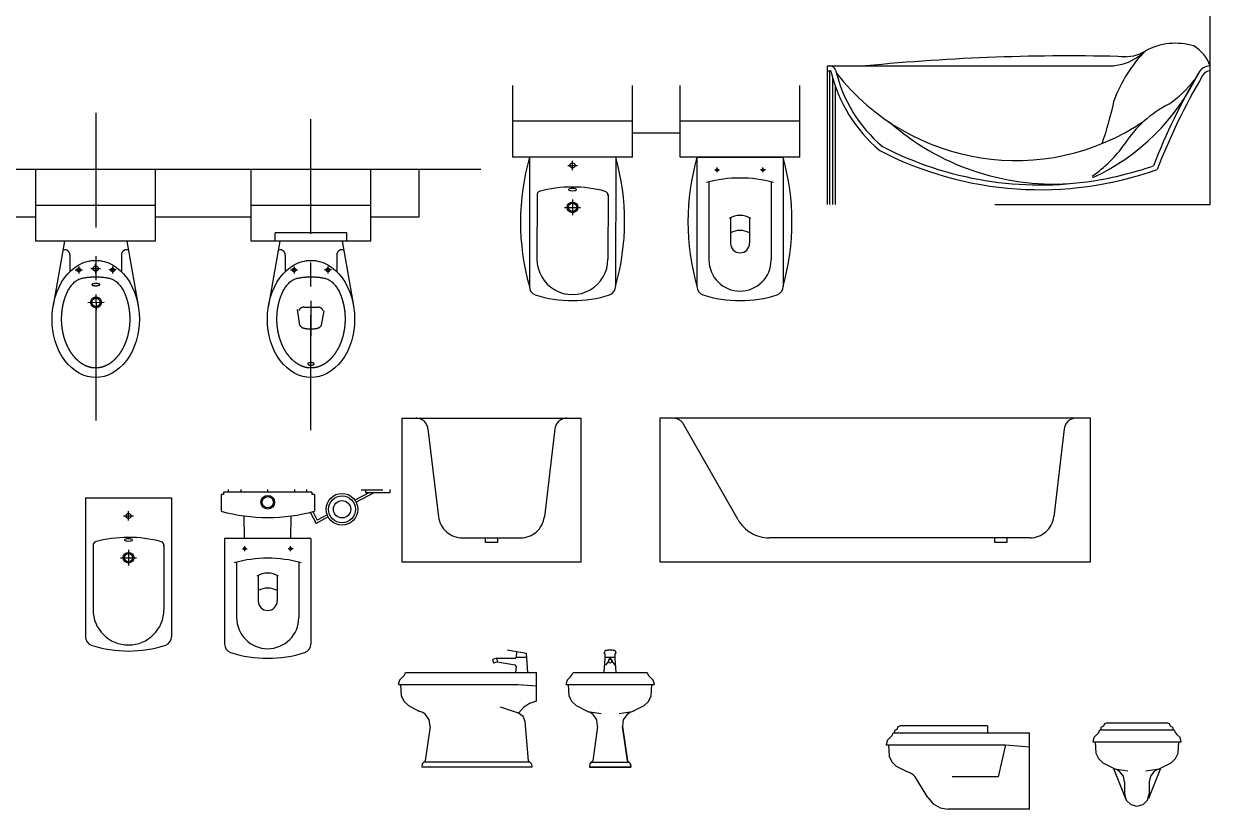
# Model space of a CAD drawing. Header units: millimetres. Extents: x -4763 to 645, y -25 to 217.
# Drawn here: x -50.295 to -45.334, y 5.333 to 8.617 of the extents above; entities that cross this region are included whole.
import ezdxf

# ---------------------------------------------------------------- set-up
doc = ezdxf.new("R2010")
doc.units = ezdxf.units.MM
doc.header["$LTSCALE"] = 0.5
doc.linetypes.add('ACAD_ISO10W100', pattern=[18.5, 12, -3, 0.5, -3])
doc.linetypes.add('DASHED', pattern=[15, 12, -3])
doc.layers.add('MEBEL', color=7, linetype='DASHED')

msp = doc.modelspace()

# ---------------------------------------------------------------- linework, layer by layer
at = {"layer": 'MEBEL', "color": 1, "linetype": 'Continuous', "ltscale": 0.7}
for p, q in [((-45.33435, 7.86094), (-45.33435, 8.76094)), ((-46.23435, 7.86094), (-45.33435, 7.86094))]:
    msp.add_line(p, q, dxfattribs=at)
at = {"layer": 'MEBEL', "color": 5, "linetype": 'Continuous', "ltscale": 0.7}
for p, q in [((-46.93435, 7.86094), (-46.93435, 8.44094)), ((-46.93435, 8.44094), (-46.92435, 8.44094)), ((-46.93435, 8.42094), (-46.92368, 8.42094)), ((-46.92435, 7.86094), (-46.92435, 8.42094))]:
    msp.add_line(p, q, dxfattribs=at)
at = {"layer": 'MEBEL', "color": 7, "linetype": 'Continuous', "ltscale": 0.7}
for p, q in [((-46.93435, 8.44094), (-45.75739, 8.44094)), ((-46.91235, 7.86094), (-46.91235, 8.39039)), ((-46.90035, 7.86094), (-46.90035, 8.35316)), ((-47.74982, 8.20967), (-48.24982, 8.20967)), ((-47.04982, 8.20967), (-47.54982, 8.20967)), ((-47.54982, 8.15967), (-47.74982, 8.15967)), ((-47.74982, 8.05967), (-48.24982, 8.05967)), ((-47.04982, 8.05967), (-47.54982, 8.05967)), ((-47.47982, 8.05967), (-47.11982, 8.05967))]:
    msp.add_line(p, q, dxfattribs=at)
at = {"layer": 'MEBEL', "color": 7, "linetype": 'Continuous', "ltscale": 0.2}
for p, q in [((-48.24982, 8.05967), (-48.24982, 8.35967)), ((-47.74982, 8.05967), (-47.74982, 8.35967)), ((-47.54982, 8.05967), (-47.54982, 8.35967)), ((-47.04982, 8.05967), (-47.04982, 8.35967))]:
    msp.add_line(p, q, dxfattribs=at)
at = {"layer": 'MEBEL', "color": 7, "linetype": 'ACAD_ISO10W100', "ltscale": 0.08}
for p, q in [((-49.9937, 8.24544), (-49.9937, 6.95914)), ((-49.09356, 6.91871), (-49.09356, 8.25541))]:
    msp.add_line(p, q, dxfattribs=at)
at = {"layer": 'MEBEL', "color": 7, "linetype": 'Continuous'}
for p, q in [((-48.17982, 8.05992), (-48.18058, 7.51948)), ((-47.9999, 8.00467), (-47.99984, 8.04467)), ((-47.81982, 8.05942), (-47.82058, 7.51898)), ((-47.47982, 8.05967), (-47.47982, 7.83564)), ((-47.11982, 8.05967), (-47.11982, 7.51923)), ((-48.02021, 8.0247), (-47.97953, 8.02464)), ((-47.40575, 8.00629), (-47.38575, 8.00629)), ((-47.39575, 7.99629), (-47.39575, 8.01629)), ((-47.1939, 8.00629), (-47.2139, 8.00629)), ((-47.2039, 7.99629), (-47.2039, 8.01629)), ((-47.42982, 7.95616), (-47.42982, 7.62967)), ((-47.16982, 7.95616), (-47.16982, 7.62967)), ((-48.14834, 7.90359), (-48.14872, 7.63349)), ((-47.85175, 7.90318), (-47.85213, 7.63308)), ((-48.03378, 7.84972), (-47.96646, 7.84962)), ((-48.00007, 7.88267), (-48.00016, 7.81667)), ((-47.47982, 7.83564), (-47.47982, 7.51923)), ((-47.33982, 7.80582), (-47.33982, 7.69952)), ((-47.25982, 7.80582), (-47.25982, 7.69952)), ((-49.45868, 6.64872), (-49.46952, 6.64872)), ((-49.46952, 6.64872), (-49.46952, 6.61222)), ((-49.46952, 6.64872), (-49.46952, 6.57945)), ((-49.09035, 6.65956), (-49.45868, 6.65956)), ((-49.45868, 6.65956), (-49.45868, 6.64872)), ((-49.43811, 6.65956), (-49.4381, 6.66953)), ((-49.38668, 6.67016), (-49.38668, 6.65956)), ((-49.27452, 6.65956), (-49.27452, 6.66956)), ((-49.16235, 6.67016), (-49.16235, 6.65956)), ((-49.11092, 6.65956), (-49.11093, 6.66953)), ((-49.09035, 6.65956), (-49.09035, 6.64872)), ((-49.07952, 6.64872), (-49.09035, 6.64872)), ((-49.07952, 6.64872), (-49.07952, 6.61222)), ((-49.07952, 6.64872), (-49.07952, 6.57945)), ((-48.84959, 6.65809), (-48.90985, 6.62599)), ((-48.82833, 6.65809), (-48.90465, 6.61742)), ((-48.88363, 6.66864), (-48.79363, 6.66842)), ((-48.86589, 6.67016), (-48.86589, 6.65809)), ((-48.86589, 6.65809), (-48.76302, 6.65809)), ((-48.76302, 6.65809), (-48.76302, 6.67016)), ((-50.03653, 6.63484), (-50.03653, 6.0544)), ((-50.03653, 6.63484), (-49.67653, 6.63484)), ((-49.67653, 6.63484), (-49.67653, 6.0544)), ((-49.87687, 6.55984), (-49.8362, 6.55984)), ((-49.85653, 6.53984), (-49.85653, 6.57984)), ((-49.37107, 6.46456), (-49.37249, 6.55942)), ((-49.17796, 6.46456), (-49.17654, 6.55942)), ((-49.09637, 6.57496), (-49.0716, 6.52847)), ((-49.08642, 6.57756), (-49.06748, 6.542)), ((-49.02582, 6.56419), (-49.06748, 6.542)), ((-49.04135, 6.55592), (-49.06748, 6.542)), ((-49.02162, 6.55511), (-49.03665, 6.54709)), ((-49.03665, 6.54709), (-49.0716, 6.52847)), ((-49.0716, 6.52847), (-49.0716, 6.52847)), ((-49.0716, 6.52847), (-49.0716, 6.52847)), ((-49.09452, 6.46456), (-49.45452, 6.46456)), ((-49.45452, 6.46456), (-49.45452, 6.34053)), ((-49.09452, 6.46456), (-49.09452, 6.02412)), ((-50.00483, 6.43856), (-50.00483, 6.16846)), ((-49.85653, 6.41784), (-49.85653, 6.35184)), ((-49.70824, 6.43856), (-49.70824, 6.16846)), ((-49.38044, 6.42261), (-49.36044, 6.42261)), ((-49.37044, 6.41261), (-49.37044, 6.43261)), ((-49.16859, 6.42261), (-49.18859, 6.42261)), ((-49.17859, 6.41261), (-49.17859, 6.43261)), ((-49.8902, 6.38484), (-49.82287, 6.38484)), ((-49.40452, 6.36657), (-49.40452, 6.13456)), ((-49.14452, 6.36657), (-49.14452, 6.13456)), ((-49.45452, 6.34053), (-49.45452, 6.02412)), ((-49.31452, 6.31071), (-49.31452, 6.20441)), ((-49.23452, 6.31071), (-49.23452, 6.20441))]:
    msp.add_line(p, q, dxfattribs=at)
at = {"layer": 'MEBEL', "linetype": 'Continuous', "ltscale": 0.7}
msp.add_line((-48.3834, 8.00806), (-50.6437, 8.00806), dxfattribs=at)
at = {"layer": 'MEBEL', "color": 251, "ltscale": 100}
for p, q in [((-50.2437, 7.70806), (-50.2437, 8.00806)), ((-49.7437, 7.70806), (-49.7437, 8.00806)), ((-49.34356, 7.70806), (-49.34356, 8.00806)), ((-48.84356, 7.70806), (-48.84356, 8.00806)), ((-48.6434, 8.00806), (-48.6434, 7.80806)), ((-49.7437, 7.85806), (-50.2437, 7.85806)), ((-48.84356, 7.85806), (-49.34356, 7.85806)), ((-50.2437, 7.80806), (-50.64895, 7.80806)), ((-49.34356, 7.80806), (-49.7437, 7.80806)), ((-48.6434, 7.80806), (-48.84356, 7.80806)), ((-48.94355, 7.74306), (-49.24356, 7.74306)), ((-49.24356, 7.70665), (-49.24356, 7.74306)), ((-48.94355, 7.70806), (-48.94355, 7.74306)), ((-49.7437, 7.70806), (-50.2437, 7.70806)), ((-50.12369, 7.70806), (-50.17124, 7.43977)), ((-49.86369, 7.70806), (-49.81615, 7.43977)), ((-48.84356, 7.70806), (-49.34356, 7.70806)), ((-49.22355, 7.70806), (-49.27109, 7.43977)), ((-48.96355, 7.70806), (-48.916, 7.43977)), ((-50.10119, 7.65025), (-50.10119, 7.58105)), ((-49.88619, 7.65025), (-49.88619, 7.58105)), ((-49.20105, 7.65025), (-49.20105, 7.58105)), ((-48.98605, 7.65025), (-48.98605, 7.58105)), ((-50.06451, 7.60295), (-50.06451, 7.57295)), ((-50.01403, 7.59346), (-49.97336, 7.59379)), ((-49.99353, 7.57363), (-49.99385, 7.61363)), ((-49.92288, 7.60295), (-49.92288, 7.57295)), ((-49.16436, 7.60295), (-49.16436, 7.57295)), ((-49.02273, 7.60295), (-49.02273, 7.57295)), ((-50.07951, 7.58795), (-50.04951, 7.58795)), ((-49.90788, 7.58795), (-49.93788, 7.58795)), ((-49.17936, 7.58795), (-49.14936, 7.58795)), ((-49.00773, 7.58795), (-49.03773, 7.58795)), ((-50.02595, 7.45209), (-49.95862, 7.45263)), ((-49.99255, 7.48536), (-49.99202, 7.41936)), ((-49.09355, 7.45939), (-49.09355, 7.31294)), ((-49.14059, 7.35723), (-49.14951, 7.42292)), ((-49.12318, 7.43239), (-49.06392, 7.43239)), ((-49.04969, 7.35723), (-49.03842, 7.41669))]:
    msp.add_line(p, q, dxfattribs=at)
at = {"layer": 'MEBEL', "linetype": 'Continuous'}
for p, q in [((-48.71419, 6.96813), (-47.96419, 6.96813)), ((-48.71419, 6.96813), (-48.71419, 6.36813)), ((-47.96419, 6.36813), (-47.96419, 6.96813)), ((-45.83456, 6.96813), (-47.63456, 6.96813)), ((-47.63456, 6.96813), (-47.63456, 6.36813)), ((-45.83456, 6.36813), (-45.83456, 6.96813)), ((-48.36419, 6.44813), (-48.36419, 6.46813)), ((-48.31419, 6.46813), (-48.31419, 6.44813)), ((-46.23456, 6.44813), (-46.23456, 6.46813)), ((-46.18456, 6.46813), (-46.18456, 6.44813)), ((-48.31419, 6.44813), (-48.36419, 6.44813)), ((-46.18456, 6.44813), (-46.23456, 6.44813)), ((-48.71419, 6.36813), (-47.96419, 6.36813)), ((-47.63456, 6.36813), (-45.83456, 6.36813)), ((-48.31708, 5.96471), (-48.33456, 5.95954)), ((-48.33456, 5.95954), (-48.3303, 5.94515)), ((-48.31708, 5.96471), (-48.3149, 5.94971)), ((-48.31708, 5.96471), (-48.23982, 5.96471)), ((-48.27351, 5.99943), (-48.19344, 5.98531)), ((-48.23982, 5.96471), (-48.23483, 5.96946)), ((-48.23483, 5.96946), (-48.23368, 5.99241)), ((-48.23483, 5.96946), (-48.19239, 5.96946)), ((-48.19344, 5.98531), (-48.18807, 5.90471)), ((-47.86809, 5.90482), (-47.86409, 5.96482)), ((-47.86699, 5.98906), (-47.86409, 5.99616)), ((-47.86699, 5.98512), (-47.86699, 5.98906)), ((-47.86691, 5.98436), (-47.86699, 5.98512)), ((-47.86603, 5.98362), (-47.86691, 5.98436)), ((-47.86439, 5.98292), (-47.86603, 5.98362)), ((-47.86419, 5.98286), (-47.86439, 5.98292)), ((-47.86409, 5.99616), (-47.86351, 5.9968)), ((-47.86409, 5.96482), (-47.86409, 5.98482)), ((-47.86409, 5.96957), (-47.82209, 5.96957)), ((-47.86351, 5.9968), (-47.86229, 5.9974)), ((-47.86229, 5.9974), (-47.86047, 5.99797)), ((-47.86047, 5.99797), (-47.85811, 5.99846)), ((-47.85811, 5.99846), (-47.85529, 5.99888)), ((-47.85529, 5.99888), (-47.85208, 5.99921)), ((-47.85208, 5.99921), (-47.8486, 5.99943)), ((-47.84309, 5.96482), (-47.85029, 5.95763)), ((-47.85029, 5.95763), (-47.85029, 5.95246)), ((-47.84818, 5.95754), (-47.85029, 5.95246)), ((-47.8486, 5.99943), (-47.84495, 5.99954)), ((-47.84309, 5.95965), (-47.84818, 5.95754)), ((-47.84495, 5.99954), (-47.84124, 5.99954)), ((-47.8359, 5.95763), (-47.84309, 5.96482)), ((-47.83801, 5.95754), (-47.84309, 5.95965)), ((-47.84124, 5.99954), (-47.83758, 5.99943)), ((-47.8359, 5.95246), (-47.83801, 5.95754)), ((-47.83758, 5.99943), (-47.8341, 5.99921)), ((-47.8359, 5.95763), (-47.8359, 5.95246)), ((-47.8341, 5.99921), (-47.8309, 5.99888)), ((-47.8309, 5.99888), (-47.82808, 5.99846)), ((-47.82808, 5.99846), (-47.82572, 5.99797)), ((-47.82572, 5.99797), (-47.8239, 5.9974)), ((-47.8239, 5.9974), (-47.82268, 5.9968)), ((-47.82268, 5.9968), (-47.82209, 5.99616)), ((-47.82209, 5.99616), (-47.81919, 5.98906)), ((-47.82209, 5.96482), (-47.82209, 5.98482)), ((-47.81809, 5.90482), (-47.82209, 5.96482)), ((-47.8218, 5.98292), (-47.82199, 5.98286)), ((-47.82016, 5.98362), (-47.8218, 5.98292)), ((-47.81928, 5.98436), (-47.82016, 5.98362)), ((-47.81919, 5.98512), (-47.81928, 5.98436)), ((-47.81919, 5.98512), (-47.81919, 5.98906)), ((-48.70317, 5.89426), (-48.69872, 5.90481)), ((-48.69872, 5.90471), (-48.1503, 5.90471)), ((-48.3303, 5.94515), (-48.3149, 5.94971)), ((-48.3149, 5.94971), (-48.2405, 5.93664)), ((-48.2363, 5.93128), (-48.2405, 5.93664)), ((-48.2363, 5.93128), (-48.23807, 5.90471)), ((-48.1503, 5.78488), (-48.1503, 5.90471)), ((-48.00248, 5.89427), (-47.99803, 5.90482)), ((-47.99809, 5.90465), (-47.99803, 5.90482)), ((-47.99809, 5.90482), (-47.68809, 5.90482)), ((-47.85029, 5.95246), (-47.86269, 5.93617)), ((-47.85029, 5.95246), (-47.84818, 5.94737)), ((-47.84818, 5.94737), (-47.84309, 5.94527)), ((-47.84309, 5.94527), (-47.83801, 5.94737)), ((-47.83801, 5.94737), (-47.8359, 5.95246)), ((-47.8359, 5.95246), (-47.8235, 5.93617)), ((-47.68809, 5.90482), (-47.68803, 5.90465)), ((-47.68809, 5.90482), (-47.68365, 5.89427)), ((-48.72392, 5.87282), (-48.72872, 5.85481)), ((-48.72834, 5.8547), (-48.22922, 5.8547)), ((-48.71079, 5.88606), (-48.72392, 5.87282)), ((-48.71876, 5.8547), (-48.71596, 5.80716)), ((-48.71079, 5.88606), (-48.70317, 5.89426)), ((-48.22922, 5.8547), (-48.1503, 5.84962)), ((-48.02323, 5.87283), (-48.02803, 5.85482)), ((-48.02803, 5.85482), (-47.65809, 5.85482)), ((-48.01011, 5.88606), (-48.02323, 5.87283)), ((-48.01807, 5.85471), (-48.01528, 5.80716)), ((-48.01011, 5.88606), (-48.00248, 5.89427)), ((-47.68365, 5.89427), (-47.67602, 5.88606)), ((-47.66289, 5.87283), (-47.67602, 5.88606)), ((-47.67085, 5.80716), (-47.66805, 5.85471)), ((-47.65809, 5.85482), (-47.66289, 5.87283)), ((-48.71596, 5.80716), (-48.70436, 5.78441)), ((-48.01528, 5.80716), (-48.00367, 5.78442)), ((-47.68246, 5.78442), (-47.67085, 5.80716)), ((-48.70436, 5.78441), (-48.68623, 5.76643)), ((-48.68623, 5.76643), (-48.64232, 5.74373)), ((-48.22572, 5.73474), (-48.30113, 5.75946)), ((-48.2058, 5.75854), (-48.22572, 5.73474)), ((-48.17995, 5.77573), (-48.2058, 5.75854)), ((-48.1503, 5.78488), (-48.17995, 5.77573)), ((-48.00367, 5.78442), (-47.98554, 5.76644)), ((-47.98554, 5.76644), (-47.93564, 5.74172)), ((-47.75049, 5.74172), (-47.70059, 5.76644)), ((-47.70059, 5.76644), (-47.68246, 5.78442)), ((-48.62664, 5.73717), (-48.64232, 5.74373)), ((-48.61466, 5.72975), (-48.62664, 5.73717)), ((-48.59891, 5.70689), (-48.61466, 5.72975)), ((-48.59597, 5.6793), (-48.59891, 5.70689)), ((-48.20684, 5.72158), (-48.22572, 5.73474)), ((-48.19833, 5.7002), (-48.20684, 5.72158)), ((-47.92595, 5.73717), (-47.94162, 5.74373)), ((-47.93564, 5.74172), (-47.8806, 5.73322)), ((-47.91396, 5.72975), (-47.92595, 5.73717)), ((-47.89821, 5.70689), (-47.91396, 5.72975)), ((-47.89527, 5.6793), (-47.89821, 5.70689)), ((-47.80553, 5.73322), (-47.75049, 5.74172)), ((-47.78791, 5.70689), (-47.79085, 5.6793)), ((-47.77217, 5.72975), (-47.78791, 5.70689)), ((-47.76018, 5.73717), (-47.77217, 5.72975)), ((-47.74451, 5.74373), (-47.76018, 5.73717)), ((-48.59597, 5.6793), (-48.61655, 5.53561)), ((-48.184, 5.53561), (-48.19833, 5.7002)), ((-47.89527, 5.6793), (-47.91586, 5.53561)), ((-47.89527, 5.6793), (-47.91586, 5.53561)), ((-47.79085, 5.6793), (-47.77027, 5.53561)), ((-47.77026, 5.53561), (-47.79085, 5.6793)), ((-46.64453, 5.66725), (-46.65482, 5.66204)), ((-46.65482, 5.66204), (-46.65482, 5.65219)), ((-46.64013, 5.67786), (-46.64453, 5.66725)), ((-46.64013, 5.67786), (-46.64453, 5.66725)), ((-46.62953, 5.68225), (-46.64013, 5.67786)), ((-46.62953, 5.68225), (-46.64013, 5.67786)), ((-46.26497, 5.68225), (-46.63067, 5.68225)), ((-46.26497, 5.68225), (-46.26497, 5.65225)), ((-45.8, 5.65462), (-45.79555, 5.66517)), ((-45.79561, 5.665), (-45.79555, 5.66517)), ((-45.79561, 5.665), (-45.48561, 5.66517)), ((-45.78059, 5.68006), (-45.79088, 5.67485)), ((-45.79088, 5.67485), (-45.79088, 5.665)), ((-45.7762, 5.69066), (-45.78059, 5.68006)), ((-45.7762, 5.69066), (-45.78059, 5.68006)), ((-45.76559, 5.69506), (-45.7762, 5.69066)), ((-45.76559, 5.69506), (-45.7762, 5.69066)), ((-45.76559, 5.69506), (-45.51558, 5.69506)), ((-45.76559, 5.69506), (-45.51558, 5.69506)), ((-45.50497, 5.69066), (-45.51558, 5.69506)), ((-45.50497, 5.69066), (-45.51558, 5.69506)), ((-45.50058, 5.68006), (-45.50497, 5.69066)), ((-45.50058, 5.68006), (-45.50497, 5.69066)), ((-45.49029, 5.67485), (-45.50058, 5.68006)), ((-45.49029, 5.67485), (-45.49029, 5.66517)), ((-45.48561, 5.66517), (-45.48555, 5.665)), ((-45.48561, 5.66517), (-45.48117, 5.65462)), ((-46.68469, 5.62037), (-46.68949, 5.60235)), ((-46.67156, 5.6336), (-46.68469, 5.62037)), ((-46.67156, 5.6336), (-46.66393, 5.64181)), ((-46.66393, 5.64181), (-46.65949, 5.65235)), ((-46.65949, 5.65225), (-46.08914, 5.65225)), ((-46.08914, 5.33321), (-46.08914, 5.65225)), ((-45.82075, 5.63318), (-45.82555, 5.61517)), ((-45.82555, 5.61517), (-45.45561, 5.61517)), ((-45.80763, 5.64641), (-45.82075, 5.63318)), ((-45.81559, 5.61506), (-45.8128, 5.56752)), ((-45.80763, 5.64641), (-45.8, 5.65462)), ((-45.48117, 5.65462), (-45.47354, 5.64641)), ((-45.46041, 5.63318), (-45.47354, 5.64641)), ((-45.46837, 5.56752), (-45.46557, 5.61506)), ((-45.45561, 5.61517), (-45.46041, 5.63318)), ((-46.68911, 5.60225), (-46.18997, 5.60225)), ((-46.67953, 5.60225), (-46.67673, 5.5547)), ((-46.18997, 5.60225), (-46.22125, 5.46903)), ((-46.18997, 5.60225), (-46.08914, 5.59408)), ((-45.8128, 5.56752), (-45.80119, 5.54478)), ((-45.47997, 5.54478), (-45.46837, 5.56752)), ((-48.62832, 5.52326), (-48.63026, 5.50969)), ((-48.1703, 5.50969), (-48.63026, 5.50969)), ((-48.62246, 5.52953), (-48.62832, 5.52326)), ((-48.62246, 5.52953), (-48.61656, 5.53561)), ((-48.1781, 5.52953), (-48.62246, 5.52953)), ((-48.184, 5.53561), (-48.1781, 5.52953)), ((-48.17224, 5.52326), (-48.1781, 5.52953)), ((-48.17224, 5.52326), (-48.1703, 5.50969)), ((-47.92763, 5.52326), (-47.92957, 5.50969)), ((-47.92763, 5.52326), (-47.92957, 5.50969)), ((-47.75656, 5.50969), (-47.92957, 5.50969)), ((-47.92957, 5.50969), (-47.75656, 5.50969)), ((-47.92957, 5.50969), (-47.75656, 5.50969)), ((-47.92176, 5.52953), (-47.92763, 5.52326)), ((-47.92176, 5.52953), (-47.92763, 5.52326)), ((-47.92176, 5.52953), (-47.91586, 5.53561)), ((-47.92176, 5.52953), (-47.91586, 5.53561)), ((-47.92176, 5.52953), (-47.76437, 5.52953)), ((-47.77026, 5.53561), (-47.76437, 5.52953)), ((-47.77026, 5.53561), (-47.76437, 5.52953)), ((-47.7585, 5.52326), (-47.76437, 5.52953)), ((-47.7585, 5.52326), (-47.76437, 5.52953)), ((-47.7585, 5.52326), (-47.75656, 5.50969)), ((-47.75656, 5.50969), (-47.7585, 5.52326)), ((-46.67673, 5.5547), (-46.66513, 5.53196)), ((-46.66513, 5.53196), (-46.64699, 5.51398)), ((-46.64699, 5.51398), (-46.60308, 5.49127)), ((-45.80119, 5.54478), (-45.78306, 5.5268)), ((-45.78306, 5.5268), (-45.73316, 5.50208)), ((-45.54801, 5.50208), (-45.49811, 5.5268)), ((-45.49811, 5.5268), (-45.47997, 5.54478)), ((-46.58741, 5.48472), (-46.60308, 5.49127)), ((-46.57542, 5.4773), (-46.58741, 5.48472)), ((-46.5677, 5.46903), (-46.57542, 5.4773)), ((-46.5154, 5.38179), (-46.5677, 5.46903)), ((-46.22125, 5.46903), (-46.41316, 5.46903)), ((-45.73914, 5.50409), (-45.68848, 5.37837)), ((-45.72347, 5.49754), (-45.73914, 5.50409)), ((-45.73316, 5.50208), (-45.67812, 5.49358)), ((-45.71148, 5.49012), (-45.72347, 5.49754)), ((-45.69726, 5.47097), (-45.71148, 5.49012)), ((-45.69222, 5.44767), (-45.69726, 5.47097)), ((-45.60305, 5.49358), (-45.54801, 5.50208)), ((-45.54202, 5.50409), (-45.59269, 5.37837)), ((-45.58391, 5.47097), (-45.58894, 5.44767)), ((-45.56969, 5.49012), (-45.58391, 5.47097)), ((-45.5577, 5.49754), (-45.56969, 5.49012)), ((-45.54202, 5.50409), (-45.5577, 5.49754)), ((-45.69222, 5.44767), (-45.69222, 5.39767)), ((-45.58894, 5.44767), (-45.58894, 5.39767)), ((-46.5154, 5.38179), (-46.49307, 5.35591)), ((-45.69222, 5.39767), (-45.6853, 5.37186)), ((-45.6853, 5.37186), (-45.6664, 5.35296)), ((-45.61476, 5.35296), (-45.59586, 5.37186)), ((-45.59586, 5.37186), (-45.58894, 5.39767)), ((-46.49307, 5.35591), (-46.46332, 5.33906)), ((-46.46332, 5.33906), (-46.42964, 5.33321)), ((-46.08914, 5.33321), (-46.42964, 5.33321)), ((-45.6664, 5.35296), (-45.64058, 5.34604)), ((-45.64058, 5.34604), (-45.61476, 5.35296))]:
    msp.add_line(p, q, dxfattribs=at)
at = {"layer": 'MEBEL', "linetype": 'DASHED'}
for p, q in [((-48.60455, 6.92409), (-48.56041, 6.55622)), ((-48.07384, 6.92409), (-48.11798, 6.55622)), ((-47.30811, 6.54384), (-47.53563, 6.9429)), ((-45.9442, 6.92409), (-45.98835, 6.55622)), ((-48.46112, 6.46813), (-48.21727, 6.46813)), ((-46.08764, 6.46813), (-47.1778, 6.46813))]:
    msp.add_line(p, q, dxfattribs=at)
at = {"layer": 'MEBEL', "color": 7, "linetype": 'Continuous'}
for centre, radius in [((-47.99987, 8.02467), 0.0108), ((-47.39575, 8.00629), 0.00511), ((-47.2039, 8.00629), 0.00511), ((-48.00012, 7.84967), 0.02228), ((-48.00012, 7.84967), 0.01728), ((-48.96374, 6.58741), 0.06628), ((-49.27452, 6.61675), 0.02864), ((-49.27452, 6.61675), 0.02364), ((-48.96374, 6.58741), 0.05628), ((-48.96374, 6.58741), 0.03628), ((-49.85653, 6.55984), 0.0108), ((-49.85653, 6.38484), 0.02228), ((-49.85653, 6.38484), 0.01728), ((-49.37044, 6.42261), 0.00511), ((-49.17859, 6.42261), 0.00511)]:
    msp.add_circle(centre, radius, dxfattribs=at)
at = {"layer": 'MEBEL', "color": 251, "ltscale": 100}
for centre, radius in [((-50.06451, 7.58795), 0.0075), ((-49.99369, 7.59363), 0.0108), ((-49.92288, 7.58795), 0.0075), ((-49.16436, 7.58795), 0.0075), ((-49.02273, 7.58795), 0.0075), ((-49.99228, 7.45236), 0.02228), ((-49.99228, 7.45236), 0.01728)]:
    msp.add_circle(centre, radius, dxfattribs=at)
at = {"layer": 'MEBEL', "color": 7, "linetype": 'Continuous', "ltscale": 0.7}
for centre, radius, start, end in [((-45.47976, 8.26897), 0.26659, 73.23369, 118.12181), ((-45.92592, -0.149), 8.63174, 88.406947, 95.640512), ((-45.75871, 8.65855), 0.21762, 269.65377, 314.7802), ((-45.19135, 8.09828), 0.57977, 135.5774, 159.83056), ((-45.69188, 8.64244), 0.16315, 264.86591, 302.00399), ((-45.48035, 8.39066), 0.15442, 19.0039, 59.88087), ((-46.14643, 8.99957), 0.95404, 218.09627, 304.12995), ((-46.20856, 8.80419), 0.91419, 294.79717, 334.5224), ((-45.76643, 8.66616), 0.46382, 303.94475, 322.05726), ((-47.23122, 8.61407), 1.52865, 340.99559, 348.0743), ((-45.2889, 7.85363), 0.48035, 117.06226, 147.20528), ((-45.98965, 8.98293), 1.03577, 228.5079, 273.56279), ((-46.10972, 8.40228), 0.50709, 303.7111, 325.32662), ((-47.22963, 7.78837), 0.98824, 164.0508, 195.78835), ((-48.77078, 7.79053), 0.98824, 344.0508, 15.78835), ((-46.52925, 7.78945), 0.98824, 164.13122, 195.86878), ((-48.09131, 7.78937), 1.00839, 344.45163, 15.54817)]:
    msp.add_arc(centre, radius, start, end, dxfattribs=at)
at = {"layer": 'MEBEL', "color": 5, "linetype": 'Continuous', "ltscale": 0.7}
for centre, radius, start, end in [((-46.92324, 8.41726), 0.02371, 15.05781, 92.67394), ((-45.33337, 8.38444), 0.0565, 90.99314, 152.03589), ((-46.92324, 8.41726), 0.00371, 17.62303, 96.76459), ((-46.31439, 8.56258), 0.62226, 193.39966, 229.7998), ((-46.31439, 8.56258), 0.60226, 193.36038, 229.58751), ((-43.04624, 7.03598), 2.7115, 149.53011, 158.64406), ((-43.04624, 7.03598), 2.6915, 149.51981, 158.83907), ((-45.33337, 8.38444), 0.0365, 90.99314, 152.64904), ((-46.04436, 9.38255), 1.45903, 242.59029, 289.54465), ((-46.04436, 9.38255), 1.43903, 242.67998, 278.91228), ((-46.04436, 9.38255), 1.43903, 278.91228, 289.18109)]:
    msp.add_arc(centre, radius, start, end, dxfattribs=at)
at = {"layer": 'MEBEL', "color": 7, "linetype": 'Continuous'}
for centre, radius, start, end in [((-47.29982, 7.43893), 0.53331, 74.78095, 105.21905), ((-48.13193, 7.90118), 0.01658, 107.66258, 188.20132), ((-48.00075, 7.40136), 0.53331, 75.04084, 105.13863), ((-47.86816, 7.90081), 0.01658, 351.63783, 72.17657), ((-47.29982, 7.73014), 0.0856, 58.28488, 121.71512), ((-47.29982, 7.66734), 0.0856, 62.14176, 117.85824), ((-47.29982, 7.69952), 0.04, 180, 0), ((-48.00042, 7.63329), 0.1483, 179.91958, 359.91958), ((-47.29982, 7.62967), 0.13, 180, 0), ((-48.14204, 7.51958), 0.03854, 180.14196, 248.65262), ((-47.85912, 7.51918), 0.03854, 291.18654, 359.6972), ((-47.44128, 7.51938), 0.03854, 180.22238, 248.73304), ((-47.15837, 7.51938), 0.03854, 291.26696, 359.77762), ((-47.99994, 7.97927), 0.5196, 252.51316, 287.326), ((-47.29982, 7.97927), 0.5196, 252.59358, 287.40642), ((-49.27452, 7.27899), 0.72621, 254.42403, 285.57597), ((-49.98842, 6.43617), 0.01658, 107.743, 188.28175), ((-49.85653, 5.93653), 0.53331, 75.12126, 105.21905), ((-49.72465, 6.43617), 0.01658, 351.71825, 72.257), ((-49.27452, 5.84935), 0.53331, 74.78095, 105.21905), ((-49.27452, 6.23503), 0.0856, 58.28488, 121.71512), ((-49.27452, 6.17223), 0.0856, 62.14176, 117.85824), ((-49.27452, 6.20441), 0.04, 180, 0), ((-49.85653, 6.16846), 0.1483, 180, 0), ((-49.27452, 6.13456), 0.13, 180, 0), ((-49.99799, 6.05455), 0.03854, 180.22238, 248.73304), ((-49.71508, 6.05455), 0.03854, 291.26696, 359.77762), ((-49.85653, 6.51444), 0.5196, 252.59358, 287.40642), ((-49.41597, 6.02427), 0.03854, 180.22238, 248.73304), ((-49.13306, 6.02427), 0.03854, 291.26696, 359.77762), ((-49.27452, 6.48416), 0.5196, 252.59358, 287.40642)]:
    msp.add_arc(centre, radius, start, end, dxfattribs=at)
at = {"layer": 'MEBEL', "color": 251, "ltscale": 100}
for centre, radius, start, end in [((-50.12369, 7.65025), 0.0225, 0, 106.58664), ((-49.86369, 7.65025), 0.0225, 73.41336, 180), ((-49.22355, 7.65025), 0.0225, 0, 106.58664), ((-48.96355, 7.65025), 0.0225, 73.41336, 180), ((-50.02535, 7.46439), 0.09186, 109.67161, 152.75828), ((-49.99546, 7.28979), 0.26808, 89.62254, 103.11066), ((-49.99193, 7.28979), 0.26808, 76.88934, 90.37746), ((-49.96204, 7.46439), 0.09186, 27.24172, 70.32839), ((-49.1252, 7.46439), 0.09186, 109.67161, 152.75828), ((-49.09532, 7.28979), 0.26808, 89.62254, 103.11066), ((-49.09178, 7.28979), 0.26808, 76.88934, 90.37746), ((-49.0619, 7.46439), 0.09186, 27.24172, 70.32839), ((-49.12321, 7.41004), 0.02236, 89.90823, 159.07543), ((-49.06389, 7.41004), 0.02236, 20.92457, 90.09177), ((-49.11944, 7.36801), 0.02373, 207.00829, 262.59304), ((-49.09514, 7.46196), 0.12064, 256.88934, 270.37746), ((-49.09355, 7.46196), 0.12064, 269.62254, 283.11066), ((-49.07083, 7.36801), 0.02373, 277.40696, 332.99171)]:
    msp.add_arc(centre, radius, start, end, dxfattribs=at)
at = {"layer": 'MEBEL', "linetype": 'DASHED'}
for centre, radius, start, end in [((-48.65419, 6.91813), 0.05, 6.84275, 90), ((-48.02419, 6.91813), 0.05, 90, 173.15725), ((-47.57907, 6.91813), 0.05, 29.68973, 90), ((-45.89456, 6.91813), 0.05, 90, 173.15725), ((-48.46112, 6.56813), 0.1, 186.84275, 270), ((-48.21727, 6.56813), 0.1, 270, 353.15725), ((-46.08764, 6.56813), 0.1, 270, 353.15725), ((-47.1778, 6.61813), 0.15, 209.68973, 270)]:
    msp.add_arc(centre, radius, start, end, dxfattribs=at)
at = {"layer": 'MEBEL', "color": 7, "linetype": 'Continuous', "extrusion": (0, 0, -1)}
for centre, major_axis in [((-48.00001, 7.92388), (0.01641, -0.00002)), ((-49.85653, 6.45905), (0.01641, 0))]:
    msp.add_ellipse(centre, major_axis=major_axis, ratio=0.2780448, dxfattribs=at)
at = {"layer": 'MEBEL', "color": 251, "ltscale": 100, "extrusion": (0, 0, -1)}
for centre, start_param, end_param in [((-49.99369, 7.38306), 5.4903746, 7.075996), ((-49.09355, 7.38306), 5.4903746, 7.075996), ((-49.99369, 7.38306), 0.7928107, 5.4903746), ((-49.09355, 7.38306), 0.7928107, 5.4903746)]:
    msp.add_ellipse(centre, major_axis=(0, 0.245), ratio=0.744898, start_param=start_param, end_param=end_param, dxfattribs=at)
for centre, major_axis, ratio in [((-49.99288, 7.52656), (0.0164, 0.00013), 0.2780448), ((-49.09355, 7.19521), (0.01294, 0), 0.4123654)]:
    msp.add_ellipse(centre, major_axis=major_axis, ratio=ratio, dxfattribs=at)
at = {"layer": 'MEBEL', "color": 251, "ltscale": 100}
for points in [[(-49.88224, 7.50989), (-49.88001, 7.50585), (-49.87787, 7.50169), (-49.87186, 7.48899), (-49.86829, 7.48012), (-49.8621, 7.46168), (-49.85949, 7.45209), (-49.85529, 7.43245), (-49.85371, 7.42239), (-49.85163, 7.40203), (-49.85114, 7.39173), (-49.85126, 7.37115), (-49.85187, 7.36086), (-49.85417, 7.34055), (-49.85586, 7.33053), (-49.86028, 7.31099), (-49.863, 7.30148), (-49.86938, 7.28318), (-49.87304, 7.2744), (-49.88118, 7.25777), (-49.88566, 7.24992), (-49.89529, 7.23534), (-49.90043, 7.2286), (-49.91122, 7.21635), (-49.91685, 7.21084), (-49.92845, 7.20111), (-49.9344, 7.19689), (-49.94646, 7.18974), (-49.95257, 7.18682), (-49.96484, 7.18223), (-49.971, 7.18056), (-49.98332, 7.17842), (-49.98948, 7.17796), (-50.0018, 7.17821), (-50.00796, 7.17892), (-50.02028, 7.18157), (-50.02643, 7.1835), (-50.03867, 7.18862), (-50.04476, 7.19181), (-50.05675, 7.1995), (-50.06265, 7.20399), (-50.0741, 7.21427), (-50.07965, 7.22004), (-50.09022, 7.2328), (-50.09524, 7.23979), (-50.10457, 7.25483), (-50.10889, 7.26289), (-50.11668, 7.2799), (-50.12016, 7.28885), (-50.12614, 7.30745), (-50.12865, 7.31709), (-50.13263, 7.33683), (-50.1341, 7.34693), (-50.13595, 7.36734), (-50.13633, 7.37765), (-50.13598, 7.39823), (-50.13525, 7.4085), (-50.13272, 7.42875), (-50.13092, 7.43873), (-50.12629, 7.45816), (-50.12346, 7.46761), (-50.11688, 7.48575), (-50.11313, 7.49444), (-50.10833, 7.50393), (-50.10768, 7.50519), (-50.10702, 7.50643)], [(-48.9821, 7.50989), (-48.97986, 7.50585), (-48.97773, 7.50169), (-48.97171, 7.48899), (-48.96815, 7.48012), (-48.96196, 7.46168), (-48.95934, 7.45209), (-48.95514, 7.43245), (-48.95356, 7.42239), (-48.95149, 7.40203), (-48.951, 7.39173), (-48.95111, 7.37115), (-48.95172, 7.36086), (-48.95402, 7.34055), (-48.95572, 7.33053), (-48.96013, 7.31099), (-48.96285, 7.30148), (-48.96924, 7.28318), (-48.9729, 7.2744), (-48.98104, 7.25777), (-48.98552, 7.24992), (-48.99514, 7.23534), (-49.00029, 7.2286), (-49.01107, 7.21635), (-49.01671, 7.21084), (-49.0283, 7.20111), (-49.03425, 7.19689), (-49.04632, 7.18974), (-49.05243, 7.18682), (-49.0647, 7.18223), (-49.07085, 7.18056), (-49.08317, 7.17842), (-49.08933, 7.17796), (-49.10165, 7.17821), (-49.10782, 7.17892), (-49.12013, 7.18157), (-49.12629, 7.1835), (-49.13853, 7.18862), (-49.14462, 7.19181), (-49.15661, 7.1995), (-49.16251, 7.20399), (-49.17396, 7.21427), (-49.1795, 7.22004), (-49.19007, 7.2328), (-49.19509, 7.23979), (-49.20443, 7.25483), (-49.20875, 7.26289), (-49.21654, 7.2799), (-49.22001, 7.28885), (-49.226, 7.30745), (-49.22851, 7.31709), (-49.23249, 7.33683), (-49.23396, 7.34693), (-49.2358, 7.36734), (-49.23618, 7.37765), (-49.23583, 7.39823), (-49.23511, 7.4085), (-49.23258, 7.42875), (-49.23078, 7.43873), (-49.22615, 7.45816), (-49.22332, 7.46761), (-49.21674, 7.48575), (-49.21299, 7.49444), (-49.20819, 7.50393), (-49.20753, 7.50519), (-49.20687, 7.50643)]]:
    msp.add_open_spline(points, degree=3, knots=[0.9313146, 0.9313146, 0.9313146, 0.9313146, 1.0044031, 1.0044031, 1.1478893, 1.1478893, 1.2913754, 1.2913754, 1.4348616, 1.4348616, 1.5783478, 1.5783478, 1.7218339, 1.7218339, 1.8653201, 1.8653201, 2.0088062, 2.0088062, 2.1522924, 2.1522924, 2.2957786, 2.2957786, 2.4392647, 2.4392647, 2.5827509, 2.5827509, 2.726237, 2.726237, 2.8697232, 2.8697232, 3.0132094, 3.0132094, 3.1566955, 3.1566955, 3.3001817, 3.3001817, 3.4436678, 3.4436678, 3.587154, 3.587154, 3.7306401, 3.7306401, 3.8741263, 3.8741263, 4.0176125, 4.0176125, 4.1610986, 4.1610986, 4.3045848, 4.3045848, 4.4480709, 4.4480709, 4.5915571, 4.5915571, 4.7350433, 4.7350433, 4.8785294, 4.8785294, 5.0220156, 5.0220156, 5.1655017, 5.1655017, 5.3089879, 5.3089879, 5.331198, 5.331198, 5.331198, 5.331198], dxfattribs=at)

doc.saveas('drawing.dxf')
